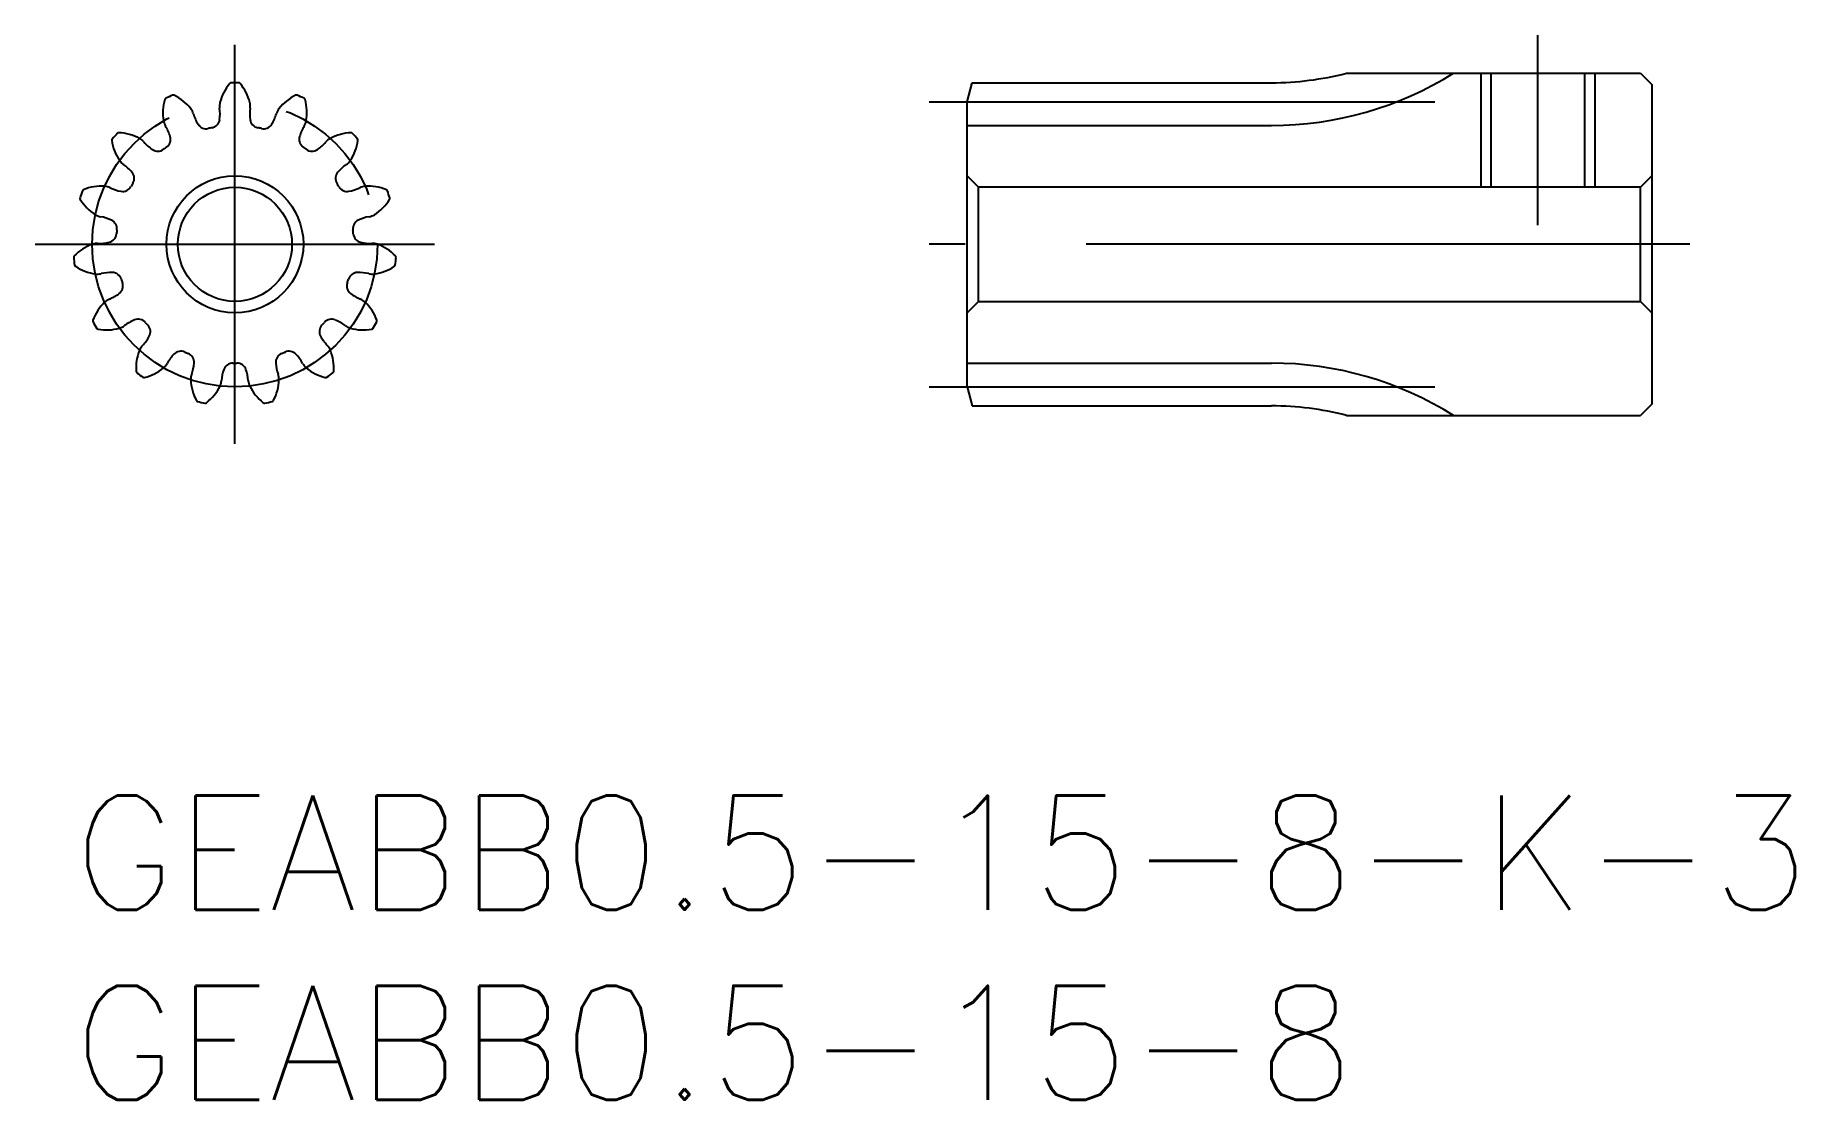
# Model space of a CAD drawing. Extents: x -1 to 45.3, y -8 to 20.
import ezdxf

# ---------------------------------------------------------------- set-up
doc = ezdxf.new("R2010")
doc.units = 0
doc.header["$LTSCALE"] = 0.5
doc.linetypes.add('CENTER', pattern=[50.8, 31.75, -6.35, 6.35, -6.35])
for name, color, linetype in [('MSM_CENTER', 1, 'CENTER'), ('MSM_CONTINUOUS', 7, 'CONTINUOUS'), ('MSM_NARROW', 5, 'CONTINUOUS'), ('MSM_PART_NUMBER', 7, 'CONTINUOUS')]:
    doc.layers.add(name, color=color, linetype=linetype)
doc.styles.get("Standard").update_dxf_attribs({"font": 'txt.shx', "height": 1, "bigfont": 'bigfont.shx'})

# ---------------------------------------------------------------- blocks, each defined once
blk = doc.blocks.new('*U2')
at = {"layer": 'MSM_PART_NUMBER'}
blk.add_text('GEABB0.5-15-8-K-3', height=3, dxfattribs=at).set_placement((0, -3))
blk = doc.blocks.new('*U3')
at = {"layer": 'MSM_PART_NUMBER'}
blk.add_text('GEABB0.5-15-8', height=3, dxfattribs=at).set_placement((0, -8))

msp = doc.modelspace()

# ---------------------------------------------------------------- linework, layer by layer
at = {"layer": 'MSM_CENTER'}
for p, q in [((38.5, 15), (38.5, 20)), ((4.25, 9.25), (4.25, 19.75)), ((22.5, 18.25), (35.795, 18.25)), ((-1, 14.5), (9.5, 14.5)), ((42.5, 14.5), (22.5, 14.5)), ((22.5, 10.75), (35.795, 10.75))]:
    msp.add_line(p, q, dxfattribs=at)
msp.add_circle((4.25, 14.5), 3.75, dxfattribs=at)
at = {"layer": 'MSM_CONTINUOUS'}
for p, q in [((33.469, 19), (41.2, 19)), ((37.27, 19), (37.27, 16)), ((39.729, 19), (39.729, 16)), ((41.2, 19), (41.5, 18.7)), ((23.5, 18.25), (23.634, 18.75)), ((23.634, 18.75), (31.5, 18.75)), ((41.5, 18.7), (41.5, 10.3)), ((23.5, 10.75), (23.5, 18.25)), ((23.5, 17.625), (31.5, 17.625)), ((23.8, 16), (23.5, 16.3)), ((41.5, 16.3), (41.2, 16)), ((23.8, 13), (23.8, 16)), ((41.2, 16), (23.8, 16)), ((41.2, 13), (41.2, 16)), ((23.5, 12.7), (23.8, 13)), ((23.8, 13), (41.2, 13)), ((41.2, 13), (41.5, 12.7)), ((23.5, 11.375), (31.5, 11.375)), ((23.5, 10.75), (23.634, 10.25)), ((23.634, 10.25), (31.5, 10.25)), ((41.5, 10.3), (41.2, 10)), ((33.469, 10), (41.2, 10))]:
    msp.add_line(p, q, dxfattribs=at)
for radius in [1.8, 1.5]:
    msp.add_circle((4.25, 14.5), radius, dxfattribs=at)
for centre, radius, start, end in [((31.5, 26.625), 7.875, 270, 284.4756), ((31.5, 26.625), 9, 270, 302.0892), ((5.071, 17.927), 1.25, 139.9715, 166), ((4.152, 18.699), 0.05, 91.3368, 139.9715), ((4.25, 14.5), 4.25, 88.6632, 91.3368), ((4.348, 18.699), 0.05, 40.0285, 88.6632), ((3.429, 17.927), 1.25, 14, 40.0285), ((3.606, 17.965), 1.25, 163.9715, 190), ((2.453, 18.296), 0.05, 115.3368, 163.9715), ((4.25, 14.5), 4.25, 112.6632, 115.3368), ((2.632, 18.376), 0.05, 64.0285, 112.6632), ((2.106, 17.297), 1.25, 38, 64.0285), ((2.773, 17.818), 0.404, 16.5119, 38.0001), ((4.25, 18.132), 0.404, 165.9999, 187.4881), ((2.705, 17.929), 1.154, 352.5914, 7.4882), ((5.795, 17.929), 1.154, 172.5118, 187.4086), ((4.25, 18.132), 0.404, 352.5119, 14.0001), ((5.727, 17.818), 0.404, 141.9999, 163.4881), ((6.394, 17.297), 1.25, 115.9715, 142), ((5.868, 18.376), 0.05, 67.3368, 115.9715), ((4.25, 14.5), 4.25, 64.6632, 67.3368), ((6.047, 18.296), 0.05, 16.0285, 64.6632), ((4.894, 17.965), 1.25, 350, 16.0285), ((2.773, 17.818), 0.404, 189.9999, 211.4881), ((1.444, 17.004), 1.154, 16.5914, 31.4882), ((4.266, 18.261), 1.154, 196.5118, 211.4086), ((3.495, 17.789), 0.25, 211.4085, 282.9263), ((3.602, 17.812), 0.25, 281.0737, 352.5915), ((4.898, 17.812), 0.25, 187.4085, 258.9263), ((5.005, 17.789), 0.25, 257.0737, 328.5915), ((4.234, 18.261), 1.154, 328.5914, 343.4882), ((7.056, 17.004), 1.154, 148.5118, 163.4086), ((5.727, 17.818), 0.404, 328.5119, 350.0001), ((1.064, 17.237), 0.05, 139.3368, 187.9715), ((2.252, 17.403), 1.25, 187.9715, 214), ((4.25, 14.5), 4.25, 136.6632, 139.3368), ((1.195, 17.382), 0.05, 88.0285, 136.6632), ((1.154, 16.183), 1.25, 62, 88.0285), ((1.551, 16.93), 0.404, 40.5119, 62.0001), ((2.735, 17.942), 1.154, 220.5118, 235.4086), ((2.311, 17.262), 0.25, 305.0737, 16.5915), ((4.25, 14.5), 3.125, 101.0737, 102.9263), ((4.25, 14.5), 3.125, 77.0737, 78.9263), ((6.189, 17.262), 0.25, 163.4085, 234.9263), ((5.765, 17.942), 1.154, 304.5914, 319.4882), ((6.949, 16.93), 0.404, 117.9999, 139.4881), ((7.346, 16.183), 1.25, 91.9715, 118), ((6.248, 17.403), 1.25, 326, 352.0285), ((7.305, 17.382), 0.05, 43.3368, 91.9715), ((4.25, 14.5), 4.25, 40.6632, 43.3368), ((7.436, 17.237), 0.05, 352.0285, 40.6632), ((1.551, 16.93), 0.404, 213.9999, 235.4881), ((2.222, 17.198), 0.25, 235.4085, 306.9263), ((4.25, 14.5), 3.125, 125.0737, 126.9263), ((4.25, 14.5), 3.125, 53.0737, 54.9263), ((6.278, 17.198), 0.25, 233.0737, 304.5915), ((6.949, 16.93), 0.404, 304.5119, 326.0001), ((0.668, 15.646), 1.154, 40.5914, 55.4882), ((1.355, 16.235), 0.25, 329.0737, 40.5915), ((7.145, 16.235), 0.25, 139.4085, 210.9263), ((7.832, 15.646), 1.154, 124.5118, 139.4086), ((4.25, 14.5), 4.25, 160.6632, 163.3368), ((0.287, 15.891), 0.05, 112.0285, 160.6632), ((0.737, 14.778), 1.25, 86, 112.0285), ((0.796, 15.622), 0.404, 64.5119, 86.0001), ((1.466, 17.028), 1.154, 244.5118, 259.4086), ((1.3, 16.14), 0.25, 259.4085, 330.9263), ((4.25, 14.5), 3.125, 149.0737, 150.9263), ((4.25, 14.5), 3.125, 29.0737, 30.9263), ((7.2, 16.14), 0.25, 209.0737, 280.5915), ((7.034, 17.028), 1.154, 280.5914, 295.4882), ((7.704, 15.622), 0.404, 93.9999, 115.4881), ((7.763, 14.778), 1.25, 67.9715, 94), ((8.213, 15.891), 0.05, 19.3368, 67.9715), ((4.25, 14.5), 4.25, 16.6632, 19.3368), ((0.226, 15.704), 0.05, 163.3368, 211.9715), ((1.244, 16.34), 1.25, 211.9715, 238), ((0.796, 15.622), 0.404, 237.9999, 259.4881), ((7.704, 15.622), 0.404, 280.5119, 302.0001), ((7.256, 16.34), 1.25, 302, 328.0285), ((8.274, 15.704), 0.05, 328.0285, 16.6632), ((0.512, 14.091), 1.154, 64.5914, 79.4882), ((0.9, 14.907), 0.25, 353.0737, 64.5915), ((4.25, 14.5), 3.125, 173.0737, 174.9263), ((7.6, 14.907), 0.25, 115.4085, 186.9263), ((4.25, 14.5), 3.125, 5.0737, 6.9263), ((7.988, 14.091), 1.154, 100.5118, 115.4086), ((0.928, 13.325), 1.25, 110, 136.0285), ((0.638, 14.12), 0.404, 88.5119, 110.0001), ((0.679, 15.678), 1.154, 268.5118, 283.4086), ((0.888, 14.798), 0.25, 283.4085, 354.9263), ((7.612, 14.798), 0.25, 185.0737, 256.5915), ((7.821, 15.678), 1.154, 256.5914, 271.4882), ((7.862, 14.12), 0.404, 69.9999, 91.4881), ((7.572, 13.325), 1.25, 43.9715, 70), ((0.064, 14.159), 0.05, 136.0285, 184.6632), ((4.25, 14.5), 4.25, 184.6632, 187.3368), ((0.084, 13.964), 0.05, 187.3368, 235.9715), ((0.756, 14.958), 1.25, 235.9715, 262), ((7.744, 14.958), 1.25, 278, 304.0285), ((8.416, 13.964), 0.05, 304.0285, 352.6632), ((4.25, 14.5), 4.25, 352.6632, 355.3368), ((8.436, 14.159), 0.05, 355.3368, 43.9715), ((0.638, 14.12), 0.404, 261.9999, 283.4881), ((1.002, 12.606), 1.154, 88.5914, 103.4882), ((1.024, 13.509), 0.25, 17.0737, 88.5915), ((1.057, 13.405), 0.25, 307.4085, 18.9263), ((4.25, 14.5), 3.125, 197.0737, 198.9263), ((7.443, 13.405), 0.25, 161.0737, 232.5915), ((4.25, 14.5), 3.125, 341.0737, 342.9263), ((7.476, 13.509), 0.25, 91.4085, 162.9263), ((7.498, 12.606), 1.154, 76.5118, 91.4086), ((7.862, 14.12), 0.404, 256.5119, 278.0001), ((1.693, 12.076), 1.25, 134, 160.0285), ((1.105, 12.684), 0.404, 112.5119, 134.0001), ((0.508, 14.123), 1.154, 292.5118, 307.4086), ((7.992, 14.123), 1.154, 232.5914, 247.4882), ((7.395, 12.684), 0.404, 45.9999, 67.4881), ((6.807, 12.076), 1.25, 19.9715, 46), ((0.565, 12.485), 0.05, 160.0285, 208.6632), ((2.053, 11.448), 1.154, 112.5914, 127.4882), ((1.706, 12.283), 0.25, 41.0737, 112.5915), ((6.794, 12.283), 0.25, 67.4085, 138.9263), ((6.447, 11.448), 1.154, 52.5118, 67.4086), ((7.935, 12.485), 0.05, 331.3368, 19.9715), ((4.25, 14.5), 4.25, 208.6632, 211.3368), ((0.663, 12.316), 0.05, 211.3368, 259.9715), ((0.872, 13.497), 1.25, 259.9715, 286), ((1.105, 12.684), 0.404, 285.9999, 307.4881), ((0.985, 12.634), 1.154, 316.5118, 331.4086), ((4.25, 14.5), 3.125, 221.0737, 222.9263), ((1.779, 12.201), 0.25, 331.4085, 42.9263), ((6.721, 12.201), 0.25, 137.0737, 208.5915), ((7.515, 12.634), 1.154, 208.5914, 223.4882), ((4.25, 14.5), 3.125, 317.0737, 318.9263), ((7.395, 12.684), 0.404, 232.5119, 254.0001), ((7.628, 13.497), 1.25, 254, 280.0285), ((7.837, 12.316), 0.05, 280.0285, 328.6632), ((4.25, 14.5), 4.25, 328.6632, 331.3368), ((2.9, 11.245), 1.25, 158, 184.0285), ((2.115, 11.562), 0.404, 136.5119, 158.0001), ((3.484, 10.818), 1.154, 136.5914, 151.4882), ((2.828, 11.439), 0.25, 65.0737, 136.5915), ((4.25, 14.5), 3.125, 245.0737, 246.9263), ((2.927, 11.395), 0.25, 355.4085, 66.9263), ((5.573, 11.395), 0.25, 113.0737, 184.5915), ((4.25, 14.5), 3.125, 293.0737, 294.9263), ((5.672, 11.439), 0.25, 43.4085, 114.9263), ((5.016, 10.818), 1.154, 28.5118, 43.4086), ((6.385, 11.562), 0.404, 21.9999, 43.4881), ((5.6, 11.245), 1.25, 355.9715, 22), ((1.703, 11.161), 0.05, 184.0285, 232.6632), ((4.25, 14.5), 4.25, 232.6632, 235.3368), ((1.572, 12.21), 1.25, 283.9715, 310), ((2.115, 11.562), 0.404, 309.9999, 331.4881), ((2.026, 11.467), 1.154, 340.5118, 355.4086), ((5.048, 10.825), 1.154, 160.5914, 175.4882), ((4.195, 11.125), 0.25, 89.0737, 160.5915), ((4.25, 14.5), 3.125, 269.0737, 270.9263), ((4.305, 11.125), 0.25, 19.4085, 90.9263), ((3.452, 10.825), 1.154, 4.5118, 19.4086), ((6.474, 11.467), 1.154, 184.5914, 199.4882), ((6.385, 11.562), 0.404, 208.5119, 230.0001), ((6.928, 12.21), 1.25, 230, 256.0285), ((4.25, 14.5), 4.25, 304.6632, 307.3368), ((6.797, 11.161), 0.05, 307.3368, 355.9715), ((31.5, 2.375), 9, 57.9108, 90), ((1.861, 11.045), 0.05, 235.3368, 283.9715), ((3.495, 10.948), 0.404, 160.5119, 182.0001), ((4.34, 10.977), 1.25, 182, 208.0285), ((2.735, 11.319), 1.25, 307.9715, 334), ((3.495, 10.948), 0.404, 333.9999, 355.4881), ((5.005, 10.948), 0.404, 184.5119, 206.0001), ((5.765, 11.319), 1.25, 206, 232.0285), ((4.16, 10.977), 1.25, 331.9715, 358), ((5.005, 10.948), 0.404, 357.9999, 19.4881), ((6.639, 11.045), 0.05, 256.0285, 304.6632), ((3.281, 10.413), 0.05, 208.0285, 256.6632), ((4.25, 14.5), 4.25, 256.6632, 259.3368), ((3.473, 10.373), 0.05, 259.3368, 307.9715), ((5.027, 10.373), 0.05, 232.0285, 280.6632), ((4.25, 14.5), 4.25, 280.6632, 283.3368), ((5.219, 10.413), 0.05, 283.3368, 331.9715), ((31.5, 2.375), 7.875, 75.5244, 90)]:
    msp.add_arc(centre, radius, start, end, dxfattribs=at)
at = {"layer": 'MSM_NARROW'}
for p, q in [((37, 19), (37, 16)), ((40, 19), (40, 16))]:
    msp.add_line(p, q, dxfattribs=at)

# ---------------------------------------------------------------- block references
at = {"layer": 'MSM_CONTINUOUS'}
for name in ['*U2', '*U3']:
    msp.add_blockref(name, (0, 0), dxfattribs=at)

doc.saveas('drawing.dxf')
